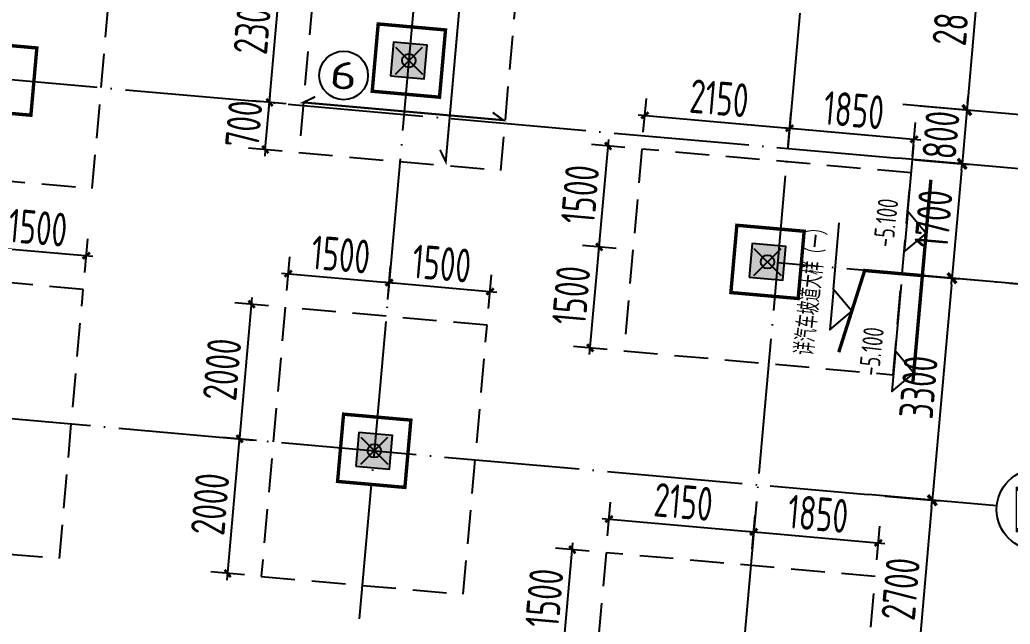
# Model space of a CAD drawing. Extents: x -57409 to 252654, y -8259 to 229119.
# Drawn here: x 131477 to 146133, y 59678 to 68627 of the extents above; entities that cross this region are included whole.
import ezdxf
from ezdxf.enums import TextEntityAlignment as Align

# ---------------------------------------------------------------- set-up
doc = ezdxf.new("R2010")
doc.units = 0
doc.header["$LTSCALE"] = 100
doc.header["$PDMODE"] = 35
doc.header["$PDSIZE"] = 200
doc.linetypes.add('DASHED', pattern=[0.75, 0.5, -0.25])
doc.linetypes.add('DOTE', pattern=[2.42, 2, -0.2, 0.02, -0.2])
doc.layers.get('0').update_dxf_attribs({"linetype": 'CONTINUOUS'})
doc.layers.get('Defpoints').update_dxf_attribs({"linetype": 'CONTINUOUS'})
for name, color, linetype in [('B-TEXT', 3, 'CONTINUOUS'), ('codim', 7, 'CONTINUOUS'), ('COLU', 7, 'CONTINUOUS'), ('CT', 2, 'CONTINUOUS'), ('dote', 253, 'DOTE'), ('g高差线', 210, 'CONTINUOUS'), ('h填实-柱墙', 254, 'CONTINUOUS'), ('Z-AXIS', 3, 'CONTINUOUS'), ('Z-TEXT', 2, 'CONTINUOUS'), ('z柱下板带', 140, 'CONTINUOUS'), ('板底钢筋', 24, 'CONTINUOUS')]:
    doc.layers.add(name, color=color, linetype=linetype)
doc.layers.add('重心计算', color=7, linetype='CONTINUOUS', plot=False)
doc.styles.add('_TCH_AXIS', font='tssdeng.shx', dxfattribs={"width": 0.7, "bigfont": 'tssdchn.shx'})
doc.styles.add('COMPLEX', font='tssdeng.shx', dxfattribs={"width": 0.7, "bigfont": 'tssdchn.shx'})
doc.styles.add('Jgcad-DIM', font='tssdeng.shx', dxfattribs={"width": 0.7, "bigfont": 'tssdchn.shx'})
doc.styles.get("Standard").update_dxf_attribs({"font": 'tssdeng.shx', "width": 0.7, "bigfont": 'tssdchn.shx'})
doc.styles.add('TSSD_Dimension', font='tssdeng.shx', dxfattribs={"width": 0.7})
doc.dimstyles.new('TSSD_100_100$0', dxfattribs={"dimtxt": 300, "dimasz": 100, "dimexe": 100, "dimexo": 250, "dimgap": 100, "dimtad": 1, "dimdec": 0, "dimzin": 0, "dimdsep": 46, "dimtxsty": 'TSSD_Dimension', "dimblk": '_tsdbk', "dimblk1": '_tsdbk', "dimblk2": '_tsdbk', "dimsah": 1, "dimcen": 0, "dimdle": 100, "dimclrt": 7, "dimadec": 0, "dimazin": 0, "dimtfac": 1, "dimtdec": 0, "dimtix": 1, "dimtmove": 2, "dimatfit": 3, "dimldrblk": '_tsdbk', "dimfxl": 1, "dimtolj": 1, "dimtzin": 0, "dimarcsym": 0})

# ---------------------------------------------------------------- blocks, each defined once
blk = doc.blocks.new('_tsdbk')
blk.add_line((-1, 0), (0, 0))
at = {"const_width": 0.5}
blk.add_lwpolyline([(-0.7, -0.7), (0.7, 0.7)], dxfattribs=at)
blk = doc.blocks.new('*D7')
at = {"layer": 'Defpoints', "color": 0}
for p in [(144793, 70164), (144546, 67375), (145492, 67291)]:
    blk.add_point(p, dxfattribs=at)
at = {"layer": 'Z-AXIS', "color": 0, "lineweight": -2}
for p, q in [((145042, 70142), (145839, 70071)), ((145731, 69980), (145501, 67390)), ((144795, 67353), (145592, 67282))]:
    blk.add_line(p, q, dxfattribs=at)
at = {"layer": 'Z-AXIS', "color": 0, "lineweight": -2, "xscale": 100, "yscale": 100, "zscale": 100}
for p, rotation in [((145740, 70080), 84.93164578912575), ((145492, 67291), 264.9316457891258)]:
    blk.add_blockref('_tsdbk', p, dxfattribs=dict(at, rotation=rotation))
at = {"layer": 'Z-AXIS', "color": 7, "insert": (145268, 68716), "char_height": 500, "attachment_point": 5, "rotation": 84.9316, "style": 'TSSD_Dimension'}
blk.add_mtext('\\A1;2800', dxfattribs=at)
blk = doc.blocks.new('*D8')
at = {"layer": 'Defpoints', "color": 0}
for p in [(144475, 66578), (144325, 64885), (145272, 64801)]:
    blk.add_point(p, dxfattribs=at)
at = {"layer": 'Z-AXIS', "color": 0, "lineweight": -2}
for p, q in [((144724, 66556), (145521, 66485)), ((145413, 66394), (145280, 64900)), ((144574, 64862), (145371, 64792))]:
    blk.add_line(p, q, dxfattribs=at)
at = {"layer": 'Z-AXIS', "color": 0, "lineweight": -2, "xscale": 100, "yscale": 100, "zscale": 100}
for p, rotation in [((145422, 66494), 84.93164578912575), ((145272, 64801), 264.9316457891258)]:
    blk.add_blockref('_tsdbk', p, dxfattribs=dict(at, rotation=rotation))
at = {"layer": 'Z-AXIS', "color": 7, "insert": (144998, 65678), "char_height": 500, "attachment_point": 5, "rotation": 84.9316, "style": 'TSSD_Dimension'}
blk.add_mtext('\\A1;1700', dxfattribs=at)
blk = doc.blocks.new('*D9')
at = {"layer": 'Defpoints', "color": 0}
for p in [(144325, 64885), (144033, 61597), (144980, 61513)]:
    blk.add_point(p, dxfattribs=at)
at = {"layer": 'Z-AXIS', "color": 0, "lineweight": -2}
for p, q in [((144574, 64862), (145371, 64792)), ((145263, 64701), (144989, 61613)), ((144282, 61575), (145080, 61505))]:
    blk.add_line(p, q, dxfattribs=at)
at = {"layer": 'Z-AXIS', "color": 0, "lineweight": -2, "xscale": 100, "yscale": 100, "zscale": 100}
for p, rotation in [((145272, 64801), 84.93164578912575), ((144980, 61513), 264.9316457891258)]:
    blk.add_blockref('_tsdbk', p, dxfattribs=dict(at, rotation=rotation))
at = {"layer": 'Z-AXIS', "color": 7, "insert": (144777, 63188), "char_height": 500, "attachment_point": 5, "rotation": 84.9316, "style": 'TSSD_Dimension'}
blk.add_mtext('\\A1;3300', dxfattribs=at)
blk = doc.blocks.new('*D10')
at = {"layer": 'Defpoints', "color": 0}
for p in [(144033, 61597), (143795, 58908), (144742, 58824)]:
    blk.add_point(p, dxfattribs=at)
at = {"layer": 'Z-AXIS', "color": 0, "lineweight": -2}
for p, q in [((144282, 61575), (145080, 61505)), ((144971, 61414), (144750, 58924)), ((144044, 58886), (144841, 58815))]:
    blk.add_line(p, q, dxfattribs=at)
at = {"layer": 'Z-AXIS', "color": 0, "lineweight": -2, "xscale": 100, "yscale": 100, "zscale": 100}
for p, rotation in [((144980, 61513), 84.93164578912575), ((144742, 58824), 264.9316457891258)]:
    blk.add_blockref('_tsdbk', p, dxfattribs=dict(at, rotation=rotation))
at = {"layer": 'Z-AXIS', "color": 7, "insert": (144512, 60200), "char_height": 500, "attachment_point": 5, "rotation": 84.9316, "style": 'TSSD_Dimension'}
blk.add_mtext('\\A1;2700', dxfattribs=at)
blk = doc.blocks.new('_AXISO')
blk.add_circle((0, 0), 0.5)
at = {"layer": 'B-TEXT', "style": 'COMPLEX', "width": 1.450893}
blk.add_attdef('A', text='', height=0.56, dxfattribs=at).set_placement((0.249375, -0.28), (0.749375, -0.28), align=Align.FIT)
blk = doc.blocks.new('*D49')
at = {"layer": 'Defpoints', "color": 0}
for p in [(144546, 67375), (144475, 66578), (145422, 66494)]:
    blk.add_point(p, dxfattribs=at)
at = {"layer": 'Z-AXIS', "color": 0, "lineweight": -2}
for p, q in [((145501, 67390), (145510, 67490)), ((144795, 67353), (145592, 67282)), ((145492, 67291), (145422, 66494)), ((144724, 66556), (145521, 66485)), ((145413, 66394), (145404, 66295))]:
    blk.add_line(p, q, dxfattribs=at)
at = {"layer": 'Z-AXIS', "color": 0, "lineweight": -2, "xscale": 100, "yscale": 100, "zscale": 100}
for p, rotation in [((145492, 67291), 264.9316457891258), ((145422, 66494), 84.93164578912575)]:
    blk.add_blockref('_tsdbk', p, dxfattribs=dict(at, rotation=rotation))
at = {"layer": 'Z-AXIS', "color": 7, "insert": (145109, 66923), "char_height": 500, "attachment_point": 5, "rotation": 84.9316, "style": 'TSSD_Dimension'}
blk.add_mtext('\\A1;800', dxfattribs=at)
blk = doc.blocks.new('_ArchTick')
at = {"color": 0, "linetype": 'ByBlock', "const_width": 0.4}
blk.add_lwpolyline([(-0.5, -0.5), (0.5, 0.5)], dxfattribs=at)
blk = doc.blocks.new('*D2626')
at = {"layer": 'codim', "color": 7, "lineweight": -2}
for p, q in [((135421, 67381), (134923, 67425)), ((135359, 66684), (134861, 66728))]:
    blk.add_line(p, q, dxfattribs=at)
at = {"layer": 'codim', "color": 0, "lineweight": -2}
for p, q in [((135172, 67403), (135181, 67503)), ((135110, 66706), (135172, 67403)), ((135110, 66706), (135101, 66606))]:
    blk.add_line(p, q, dxfattribs=at)
at = {"layer": 'Defpoints', "color": 0}
for p in [(135172, 67403), (135670, 67359), (135608, 66662)]:
    blk.add_point(p, dxfattribs=at)
at = {"layer": 'codim', "color": 0, "lineweight": -2, "xscale": 100, "yscale": 100, "zscale": 100}
for p, rotation in [((135172, 67403), 264.9316457892142), ((135110, 66706), 84.93164578921423)]:
    blk.add_blockref('_ArchTick', p, dxfattribs=dict(at, rotation=rotation))
at = {"layer": 'codim', "color": 1, "insert": (134792, 67085), "char_height": 500, "attachment_point": 5, "rotation": 84.9316, "style": 'Jgcad-DIM'}
blk.add_mtext('\\A1;700', dxfattribs=at)
blk = doc.blocks.new('*D2627')
at = {"layer": 'codim', "color": 0, "lineweight": -2}
blk.add_line((135163, 67303), (135384, 69794), dxfattribs=at)
at = {"layer": 'codim', "color": 7, "lineweight": -2}
for p, q in [((135624, 69672), (135126, 69716)), ((135421, 67381), (134923, 67425))]:
    blk.add_line(p, q, dxfattribs=at)
at = {"layer": 'Defpoints', "color": 0}
for p in [(135375, 69694), (135873, 69650), (135670, 67359)]:
    blk.add_point(p, dxfattribs=at)
at = {"layer": 'codim', "color": 0, "lineweight": -2, "xscale": 100, "yscale": 100, "zscale": 100}
for p, rotation in [((135375, 69694), 84.93164578921419), ((135172, 67403), 264.9316457892142)]:
    blk.add_blockref('_ArchTick', p, dxfattribs=dict(at, rotation=rotation))
at = {"layer": 'codim', "color": 1, "insert": (134925, 68579), "char_height": 500, "attachment_point": 5, "rotation": 84.9316, "style": 'Jgcad-DIM'}
blk.add_mtext('\\A1;2300', dxfattribs=at)
blk = doc.blocks.new('*D1673')
at = {"layer": 'codim', "color": 7, "lineweight": -2}
for p, q in [((134979, 62400), (134481, 62445)), ((134802, 60408), (134304, 60452))]:
    blk.add_line(p, q, dxfattribs=at)
at = {"layer": 'codim', "color": 0, "lineweight": -2}
blk.add_line((134544, 60331), (134739, 62522), dxfattribs=at)
at = {"layer": 'Defpoints', "color": 0}
for p in [(134730, 62423), (135228, 62378), (135051, 60386)]:
    blk.add_point(p, dxfattribs=at)
at = {"layer": 'codim', "color": 0, "lineweight": -2, "xscale": 100, "yscale": 100, "zscale": 100}
for p, rotation in [((134730, 62423), 84.93164578921419), ((134553, 60430), 264.9316457892142)]:
    blk.add_blockref('_ArchTick', p, dxfattribs=dict(at, rotation=rotation))
at = {"layer": 'codim', "color": 1, "insert": (134293, 61457), "char_height": 500, "attachment_point": 5, "rotation": 84.9316, "style": 'Jgcad-DIM'}
blk.add_mtext('\\A1;2000', dxfattribs=at)
blk = doc.blocks.new('*D1674')
at = {"layer": 'codim', "color": 0, "lineweight": -2}
blk.add_line((134721, 62323), (134916, 64514), dxfattribs=at)
at = {"layer": 'codim', "color": 7, "lineweight": -2}
for p, q in [((135156, 64393), (134658, 64437)), ((134979, 62400), (134481, 62445))]:
    blk.add_line(p, q, dxfattribs=at)
at = {"layer": 'Defpoints', "color": 0}
for p in [(134907, 64415), (135405, 64371), (135228, 62378)]:
    blk.add_point(p, dxfattribs=at)
at = {"layer": 'codim', "color": 0, "lineweight": -2, "xscale": 100, "yscale": 100, "zscale": 100}
for p, rotation in [((134907, 64415), 84.93164578921419), ((134730, 62423), 264.9316457892142)]:
    blk.add_blockref('_ArchTick', p, dxfattribs=dict(at, rotation=rotation))
at = {"layer": 'codim', "color": 1, "insert": (134470, 63450), "char_height": 500, "attachment_point": 5, "rotation": 84.9316, "style": 'Jgcad-DIM'}
blk.add_mtext('\\A1;2000', dxfattribs=at)
blk = doc.blocks.new('*D1675')
at = {"layer": 'codim', "color": 7, "lineweight": -2}
for p, q in [((135427, 64620), (135471, 65118)), ((136921, 64487), (136965, 64985))]:
    blk.add_line(p, q, dxfattribs=at)
at = {"layer": 'codim', "color": 0, "lineweight": -2}
blk.add_line((135349, 64877), (137043, 64727), dxfattribs=at)
at = {"layer": 'Defpoints', "color": 0}
for p in [(136943, 64736), (135405, 64371), (136899, 64238)]:
    blk.add_point(p, dxfattribs=at)
at = {"layer": 'codim', "color": 0, "lineweight": -2, "xscale": 100, "yscale": 100, "zscale": 100}
for p, rotation in [((135449, 64869), 174.9316457875857), ((136943, 64736), 354.9316457875857)]:
    blk.add_blockref('_ArchTick', p, dxfattribs=dict(at, rotation=rotation))
at = {"layer": 'codim', "color": 1, "insert": (136227, 65151), "char_height": 500, "attachment_point": 5, "rotation": 354.9316, "style": 'Jgcad-DIM'}
blk.add_mtext('\\A1;1500', dxfattribs=at)
blk = doc.blocks.new('*D1676')
at = {"layer": 'codim', "color": 7, "lineweight": -2}
for p, q in [((136921, 64487), (136965, 64985)), ((138415, 64355), (138459, 64853))]:
    blk.add_line(p, q, dxfattribs=at)
at = {"layer": 'codim', "color": 0, "lineweight": -2}
blk.add_line((136843, 64745), (138537, 64595), dxfattribs=at)
at = {"layer": 'Defpoints', "color": 0}
for p in [(138437, 64604), (136899, 64238), (138393, 64106)]:
    blk.add_point(p, dxfattribs=at)
at = {"layer": 'codim', "color": 0, "lineweight": -2, "xscale": 100, "yscale": 100, "zscale": 100}
for p, rotation in [((136943, 64736), 174.9316457875857), ((138437, 64604), 354.9316457875857)]:
    blk.add_blockref('_ArchTick', p, dxfattribs=dict(at, rotation=rotation))
at = {"layer": 'codim', "color": 1, "insert": (137721, 65018), "char_height": 500, "attachment_point": 5, "rotation": 354.9316, "style": 'Jgcad-DIM'}
blk.add_mtext('\\A1;1500', dxfattribs=at)
blk = doc.blocks.new('*D1680')
at = {"layer": 'codim', "color": 7, "lineweight": -2}
for p, q in [((130944, 65017), (130989, 65515)), ((132439, 64885), (132483, 65383))]:
    blk.add_line(p, q, dxfattribs=at)
at = {"layer": 'codim', "color": 0, "lineweight": -2}
blk.add_line((130867, 65275), (132560, 65125), dxfattribs=at)
at = {"layer": 'Defpoints', "color": 0}
for p in [(132461, 65134), (130922, 64768), (132416, 64636)]:
    blk.add_point(p, dxfattribs=at)
at = {"layer": 'codim', "color": 0, "lineweight": -2, "xscale": 100, "yscale": 100, "zscale": 100}
for p, rotation in [((130966, 65266), 174.9316457875877), ((132461, 65134), 354.9316457875878)]:
    blk.add_blockref('_ArchTick', p, dxfattribs=dict(at, rotation=rotation))
at = {"layer": 'codim', "color": 1, "insert": (131744, 65549), "char_height": 500, "attachment_point": 5, "rotation": 354.9316, "style": 'Jgcad-DIM'}
blk.add_mtext('\\A1;1500', dxfattribs=at)
blk = doc.blocks.new('*D1330')
at = {"layer": 'codim', "color": 0, "lineweight": -2}
blk.add_line((139513, 59187), (139663, 60881), dxfattribs=at)
at = {"layer": 'codim', "color": 7, "lineweight": -2}
for p, q in [((139903, 60759), (139405, 60803)), ((139771, 59265), (139273, 59309))]:
    blk.add_line(p, q, dxfattribs=at)
at = {"layer": 'Defpoints', "color": 0}
for p in [(139654, 60781), (140152, 60737), (140020, 59243)]:
    blk.add_point(p, dxfattribs=at)
at = {"layer": 'codim', "color": 0, "lineweight": -2, "xscale": 100, "yscale": 100, "zscale": 100}
for p, rotation in [((139654, 60781), 84.93164578921419), ((139522, 59287), 264.9316457892142)]:
    blk.add_blockref('_ArchTick', p, dxfattribs=dict(at, rotation=rotation))
at = {"layer": 'codim', "color": 1, "insert": (139239, 60065), "char_height": 500, "attachment_point": 5, "rotation": 84.9316, "style": 'Jgcad-DIM'}
blk.add_mtext('\\A1;1500', dxfattribs=at)
blk = doc.blocks.new('*D1331')
at = {"layer": 'codim', "color": 7, "lineweight": -2}
for p, q in [((140174, 60986), (140219, 61484)), ((142316, 60796), (142360, 61294))]:
    blk.add_line(p, q, dxfattribs=at)
at = {"layer": 'codim', "color": 0, "lineweight": -2}
blk.add_line((140097, 61244), (142438, 61036), dxfattribs=at)
at = {"layer": 'Defpoints', "color": 0}
for p in [(142338, 61045), (140152, 60737), (142294, 60547)]:
    blk.add_point(p, dxfattribs=at)
at = {"layer": 'codim', "color": 0, "lineweight": -2, "xscale": 100, "yscale": 100, "zscale": 100}
for p, rotation in [((140196, 61235), 174.9316457875887), ((142338, 61045), 354.9316457875887)]:
    blk.add_blockref('_ArchTick', p, dxfattribs=dict(at, rotation=rotation))
at = {"layer": 'codim', "color": 1, "insert": (141298, 61489), "char_height": 500, "attachment_point": 5, "rotation": 354.9316, "style": 'Jgcad-DIM'}
blk.add_mtext('\\A1;2150', dxfattribs=at)
blk = doc.blocks.new('*D1332')
at = {"layer": 'codim', "color": 7, "lineweight": -2}
for p, q in [((142316, 60796), (142360, 61294)), ((144159, 60633), (144203, 61131))]:
    blk.add_line(p, q, dxfattribs=at)
at = {"layer": 'codim', "color": 0, "lineweight": -2}
blk.add_line((142238, 61054), (144280, 60873), dxfattribs=at)
at = {"layer": 'Defpoints', "color": 0}
for p in [(144181, 60882), (142294, 60547), (144137, 60384)]:
    blk.add_point(p, dxfattribs=at)
at = {"layer": 'codim', "color": 0, "lineweight": -2, "xscale": 100, "yscale": 100, "zscale": 100}
for p, rotation in [((142338, 61045), 174.9316457875887), ((144181, 60882), 354.9316457875887)]:
    blk.add_blockref('_ArchTick', p, dxfattribs=dict(at, rotation=rotation))
at = {"layer": 'codim', "color": 1, "insert": (143290, 61312), "char_height": 500, "attachment_point": 5, "rotation": 354.9316, "style": 'Jgcad-DIM'}
blk.add_mtext('\\A1;1850', dxfattribs=at)
blk = doc.blocks.new('*D1333')
at = {"layer": 'codim', "color": 7, "lineweight": -2}
for p, q in [((140301, 65241), (139803, 65286)), ((140168, 63747), (139670, 63791))]:
    blk.add_line(p, q, dxfattribs=at)
at = {"layer": 'codim', "color": 0, "lineweight": -2}
blk.add_line((139910, 63670), (140061, 65363), dxfattribs=at)
at = {"layer": 'Defpoints', "color": 0}
for p in [(140052, 65264), (140550, 65219), (140417, 63725)]:
    blk.add_point(p, dxfattribs=at)
at = {"layer": 'codim', "color": 0, "lineweight": -2, "xscale": 100, "yscale": 100, "zscale": 100}
for p, rotation in [((140052, 65264), 84.93164578921419), ((139919, 63769), 264.9316457892142)]:
    blk.add_blockref('_ArchTick', p, dxfattribs=dict(at, rotation=rotation))
at = {"layer": 'codim', "color": 1, "insert": (139637, 64547), "char_height": 500, "attachment_point": 5, "rotation": 84.9316, "style": 'Jgcad-DIM'}
blk.add_mtext('\\A1;1500', dxfattribs=at)
blk = doc.blocks.new('*D1334')
at = {"layer": 'codim', "color": 0, "lineweight": -2}
blk.add_line((140043, 65164), (140193, 66857), dxfattribs=at)
at = {"layer": 'codim', "color": 7, "lineweight": -2}
for p, q in [((140433, 66736), (139935, 66780)), ((140301, 65241), (139803, 65286))]:
    blk.add_line(p, q, dxfattribs=at)
at = {"layer": 'Defpoints', "color": 0}
for p in [(140184, 66758), (140682, 66713), (140550, 65219)]:
    blk.add_point(p, dxfattribs=at)
at = {"layer": 'codim', "color": 0, "lineweight": -2, "xscale": 100, "yscale": 100, "zscale": 100}
for p, rotation in [((140184, 66758), 84.93164578921419), ((140052, 65264), 264.9316457892142)]:
    blk.add_blockref('_ArchTick', p, dxfattribs=dict(at, rotation=rotation))
at = {"layer": 'codim', "color": 1, "insert": (139769, 66042), "char_height": 500, "attachment_point": 5, "rotation": 84.9316, "style": 'Jgcad-DIM'}
blk.add_mtext('\\A1;1500', dxfattribs=at)
blk = doc.blocks.new('*D1335')
at = {"layer": 'codim', "color": 7, "lineweight": -2}
for p, q in [((140704, 66963), (140749, 67461)), ((142846, 66773), (142890, 67271))]:
    blk.add_line(p, q, dxfattribs=at)
at = {"layer": 'codim', "color": 0, "lineweight": -2}
blk.add_line((140627, 67220), (142968, 67013), dxfattribs=at)
at = {"layer": 'Defpoints', "color": 0}
for p in [(142868, 67022), (140682, 66713), (142824, 66524)]:
    blk.add_point(p, dxfattribs=at)
at = {"layer": 'codim', "color": 0, "lineweight": -2, "xscale": 100, "yscale": 100, "zscale": 100}
for p, rotation in [((140727, 67212), 174.9316457875874), ((142868, 67022), 354.9316457875874)]:
    blk.add_blockref('_ArchTick', p, dxfattribs=dict(at, rotation=rotation))
at = {"layer": 'codim', "color": 1, "insert": (141828, 67465), "char_height": 500, "attachment_point": 5, "rotation": 354.9316, "style": 'Jgcad-DIM'}
blk.add_mtext('\\A1;2150', dxfattribs=at)
blk = doc.blocks.new('*D1336')
at = {"layer": 'codim', "color": 7, "lineweight": -2}
for p, q in [((142846, 66773), (142890, 67271)), ((144689, 66609), (144733, 67107))]:
    blk.add_line(p, q, dxfattribs=at)
at = {"layer": 'codim', "color": 0, "lineweight": -2}
blk.add_line((142768, 67030), (144810, 66849), dxfattribs=at)
at = {"layer": 'Defpoints', "color": 0}
for p in [(144711, 66858), (142824, 66524), (144667, 66360)]:
    blk.add_point(p, dxfattribs=at)
at = {"layer": 'codim', "color": 0, "lineweight": -2, "xscale": 100, "yscale": 100, "zscale": 100}
for p, rotation in [((142868, 67022), 174.9316457875874), ((144711, 66858), 354.9316457875874)]:
    blk.add_blockref('_ArchTick', p, dxfattribs=dict(at, rotation=rotation))
at = {"layer": 'codim', "color": 1, "insert": (143820, 67289), "char_height": 500, "attachment_point": 5, "rotation": 354.9316, "style": 'Jgcad-DIM'}
blk.add_mtext('\\A1;1850', dxfattribs=at)

msp = doc.modelspace()

# ---------------------------------------------------------------- hatches: boundary and pattern name
at = {"layer": 'h填实-柱墙'}
for points in [[(136963.4, 67796.3), (137461.5, 67752.1), (137505.7, 68250.1), (137007.6, 68294.3)], [(142270.9, 64815.7), (142768.9, 64771.6), (142813.1, 65269.6), (142315.1, 65313.8)], [(136451.1, 62019), (136949.1, 61974.8), (136993.3, 62472.8), (136495.2, 62517)]]:
    msp.add_hatch(color=256, dxfattribs=at).paths.add_polyline_path(points)

# ---------------------------------------------------------------- linework, layer by layer
at = {"layer": 'COLU'}
for points in [[(136963.4, 67796.3), (137461.5, 67752.1), (137505.7, 68250.1), (137007.6, 68294.3)], [(142270.9, 64815.7), (142768.9, 64771.6), (142813.1, 65269.6), (142315.1, 65313.8)], [(136451.1, 62019), (136949.1, 61974.8), (136993.3, 62472.8), (136495.2, 62517)]]:
    msp.add_lwpolyline(points, close=True, dxfattribs=at)
at = {"layer": 'CT', "const_width": 50}
for points in [[(136692.3, 67569.3), (137688.4, 67481), (137776.8, 68477.1), (136780.7, 68565.4)], [(130645.1, 67302.5), (131641.2, 67214.2), (131729.6, 68210.3), (130733.5, 68298.6)], [(141999.8, 64588.8), (142995.9, 64500.5), (143084.2, 65496.5), (142088.1, 65584.9)], [(136179.9, 61792), (137176, 61703.7), (137264.4, 62699.8), (136268.3, 62788.1)]]:
    msp.add_lwpolyline(points, close=True, dxfattribs=at)
at = {"layer": 'dote', "ltscale": 10}
for p, q in [((137747, 73800.5), (133516.9, 26106.3)), ((143446.8, 73546), (139194.6, 25602.7)), ((125808.5, 68233.5), (144474.9, 66577.9)), ((220436.2, 58134.2), (142691.4, 65029.4)), ((118477.6, 63864), (144033.2, 61597.5))]:
    msp.add_line(p, q, dxfattribs=at)
at = {"layer": 'g高差线'}
for points in [[(144617.5, 65791.1), (144563.7, 65193.5), (144889.4, 65465.4), (144617.5, 65791.1), (144706.1, 66775.5)], [(143516.3, 64636.3), (143462.5, 64038.7), (143788.2, 64310.6), (143516.3, 64636.3), (143604.9, 65620.7)], [(144434, 63722.5), (144380.2, 63124.9), (144705.9, 63396.8), (144434, 63722.5), (144522.6, 64707)]]:
    msp.add_lwpolyline(points, dxfattribs=at)
at = {"layer": 'g高差线', "const_width": 50}
for points in [[(144694.6, 63269.7), (144959.7, 66258.1)], [(144833.8, 64839.4), (143980, 64915.1), (143596.3, 63706)]]:
    msp.add_lwpolyline(points, dxfattribs=at)
at = {"layer": 'Z-AXIS'}
for p, q in [((146447.3, 67206.1), (144545.6, 67374.8)), ((146376.6, 66409.3), (144474.9, 66577.9)), ((146226.4, 64715.9), (144324.7, 64884.6)), ((145934.9, 61428.8), (144033.2, 61597.5))]:
    msp.add_line(p, q, dxfattribs=at)
at = {"layer": 'z柱下板带', "color": 30, "linetype": 'DASHED', "ltscale": 10}
msp.add_lwpolyline([(138861.2, 69384.8), (135872.9, 69649.9), (135607.9, 66661.6), (138596.2, 66396.6)], close=True, dxfattribs=at)
at = {"layer": 'z柱下板带', "linetype": 'DASHED', "ltscale": 10}
for points in [[(132814, 69118), (129825.7, 69383.1), (129560.7, 66394.8), (132549, 66129.8)], [(140417.3, 63725.2), (144401.7, 63371.9), (144666.7, 66360.1), (140682.3, 66713.5)], [(132063.1, 60651.3), (132416.4, 64635.6), (129428.2, 64900.6), (129074.8, 60916.3)], [(138039.6, 60121.2), (138393, 64105.6), (135404.7, 64370.6), (135051.3, 60386.2)], [(139887.2, 57748.7), (143871.6, 57395.3), (144136.6, 60383.6), (140152.3, 60737)]]:
    msp.add_lwpolyline(points, close=True, dxfattribs=at)
at = {"layer": '板底钢筋', "const_width": 30}
for points in [[(137695.7, 66702), (137780.6, 66527.2), (138038, 69430.2), (137923.7, 69273)], [(135849.6, 67488.3), (135674.7, 67403.4), (138632.5, 67141.1), (138475.4, 67255.4)]]:
    msp.add_lwpolyline(points, dxfattribs=at)
at = {"layer": '重心计算', "color": 5}
for p in [(137234.6, 68023.2), (137234.6, 68023.2), (142542, 65042.7), (142542, 65042.7), (136722.2, 62245.9), (136722.2, 62245.9)]:
    msp.add_point(p, dxfattribs=at)

# ---------------------------------------------------------------- block references
at = {"layer": 'Z-AXIS'}
ref = msp.add_blockref('_AXISO', (146532.5, 61375.8), dxfattribs=dict(at, xscale=1199.999999999998, yscale=1200, zscale=1200, rotation=359.9996457873818))
ref.add_attrib('A', 'D-2/F', dxfattribs={"color": 7, "height": 678.82, "rotation": 359.99965, "style": '_TCH_AXIS', "width": 0.26}).set_placement((146193.1, 61036.4), (146871.9, 61036.4), align=Align.FIT)
at = {"layer": 'Z-TEXT'}
ref = msp.add_blockref('_AXISO', (136269.1, 67802.8), dxfattribs=dict(at, xscale=720.0000000000115, yscale=720, zscale=720, rotation=354.9312915747599))
ref.add_attrib('A', '6', dxfattribs={"layer": 'Z-AXIS', "color": 7, "height": 407.3, "rotation": 354.93129, "style": '_TCH_AXIS', "width": 2}).set_placement((136048.2, 67617.9), (136454, 67581.9), align=Align.FIT)

# ---------------------------------------------------------------- texts
at = {"layer": 'g高差线', "width": 0.7}
for s, p in [('-5.100', (144569.7, 65951.3)), ('详汽车坡道大样（一）', (143536.7, 65621.3)), ('-5.100', (144357, 64047.2))]:
    msp.add_text(s, height=300, rotation=83.71156, dxfattribs=at).set_placement(p, align=Align.BOTTOM_RIGHT)

# ---------------------------------------------------------------- dimensions: what is measured, and where the dimension line sits
at = {"layer": 'codim'}
for base, p1, p2, angle, picture, middle in [((135374.9, 69694), (135669.7, 67358.9), (135872.9, 69649.9), 84.93165, '*D2627', (134924.7, 68579.4)), ((142868.1, 67021.6), (140682.3, 66713.5), (142823.9, 66523.6), 354.93165, '*D1335', (141828.2, 67465.2)), ((135171.7, 67403), (135607.9, 66661.6), (135669.7, 67358.9), 84.93165, '*D2626', (134792.2, 67085.3)), ((144710.9, 66858.2), (142823.9, 66523.6), (144666.7, 66360.1), 354.93165, '*D1336', (143820.4, 67288.5)), ((140184.3, 66757.7), (140549.8, 65219.4), (140682.3, 66713.5), 84.93165, '*D1334', (139769.4, 66041.5)), ((132460.6, 65133.7), (130922.3, 64768.1), (132416.4, 64635.6), 354.93165, '*D1680', (131744.5, 65548.5)), ((136943, 64736.1), (135404.7, 64370.6), (136898.9, 64238.1), 354.93165, '*D1675', (136226.9, 65151)), ((138437.2, 64603.6), (136898.9, 64238.1), (138393, 64105.6), 354.93165, '*D1676', (137721, 65018.5)), ((140051.8, 65263.5), (140417.3, 63725.2), (140549.8, 65219.4), 84.93165, '*D1333', (139636.9, 64547.4)), ((134906.7, 64414.8), (135228, 62378.4), (135404.7, 64370.6), 84.93165, '*D1674', (134469.7, 63449.6)), ((134730, 62422.6), (135051.3, 60386.2), (135228, 62378.4), 84.93165, '*D1673', (134293, 61457.4)), ((142338, 61045.1), (140152.3, 60737), (142293.9, 60547), 354.93165, '*D1331', (141298.2, 61488.7)), ((144180.8, 60881.6), (142293.9, 60547), (144136.6, 60383.6), 354.93165, '*D1332', (143290.3, 61312)), ((139654.2, 60781.1), (140019.8, 59242.8), (140152.3, 60737), 84.93165, '*D1330', (139239.3, 60065))]:
    dim = msp.add_linear_dim(base=base, p1=p1, p2=p2, angle=angle, dimstyle='TSSD_100_100$0', override={"dimtxt": 500, "dimexe": 250, "dimtxsty": 'Jgcad-DIM', "dimblk": 'ArchTick', "dimblk1": 'ArchTick', "dimblk2": 'ArchTick', "dimclre": 7, "dimclrt": 1, "dimadec": 3}, dxfattribs=at)
    dim.commit()
    dim.dimension.update_dxf_attribs({"geometry": picture, "text_midpoint": middle})
at = {"layer": 'Z-AXIS'}
for base, p1, p2, picture, middle in [((145492.5, 67290.8), (144793, 70163.8), (144545.6, 67374.8), '*D7', (145267.5, 68716.3)), ((145421.8, 66493.9), (144545.6, 67374.8), (144474.9, 66577.9), '*D49', (145108.5, 66923.3)), ((145271.6, 64800.6), (144474.9, 66577.9), (144324.7, 64884.6), '*D8', (144998.1, 65678.2)), ((144980.1, 61513.5), (144324.7, 64884.6), (144033.2, 61597.5), '*D9', (144777.2, 63188)), ((144741.5, 58824), (144033.2, 61597.5), (143794.7, 58908), '*D10', (144512.2, 60199.7))]:
    dim = msp.add_linear_dim(base=base, p1=p1, p2=p2, angle=84.93165, dimstyle='TSSD_100_100$0', override={"dimtxt": 500}, dxfattribs=at)
    dim.commit()
    dim.dimension.update_dxf_attribs({"geometry": picture, "text_midpoint": middle})

doc.saveas('drawing.dxf')
